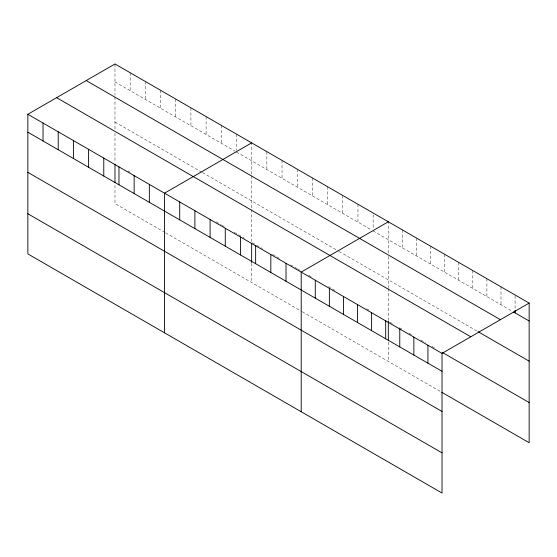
<?xml version="1.0" encoding="UTF-8"?>
<svg xmlns="http://www.w3.org/2000/svg" width="557" height="557" viewBox="0 0 557 557"><rect width="100%" height="100%" fill="white"/><g stroke="black" fill="none" stroke-linecap="round" stroke-linejoin="round"><path stroke-width="0.42" stroke-dasharray="2.79 2.09" d="M251.66 174.188L251.66 142.877M388.333 253.094L388.333 221.783M114.979 81.886L235.026 151.191M236.467 152.026L370.976 229.686M373.148 230.939L512.106 311.161M114.979 122.053L201.759 172.155M202.483 172.573L338.433 251.068M339.157 251.486L477.272 331.22M127.999 170.957L130.164 172.21M216.22 221.895L221.282 224.819M222.006 225.23L224.179 226.483M234.302 232.332L244.426 238.173M252.377 242.768L262.507 248.617M272.631 254.458L280.582 259.054M290.705 264.895L297.215 268.655M297.939 269.073L300.105 270.326M308.787 275.332L311.676 277.003M328.31 286.604L334.82 290.364M366.638 308.738L369.528 310.402M389.816 322.113L392.782 323.826M399.453 327.676L402.412 329.389M409.082 333.239L412.048 334.952M420.946 340.09L425.388 342.652M432.058 346.503L435.024 348.216M164.879 232.422L114.979 203.611L114.979 183.525M165.603 232.84L301.553 311.328M302.277 311.746L440.956 391.808M515.065 295.809L515.065 309.462M500.987 286.827L500.987 304.749M486.902 278.695L486.902 296.616M472.823 270.563L472.823 288.484M458.738 262.438L458.738 280.352M444.66 254.305L444.66 272.227M430.575 246.173L430.575 264.095M416.497 238.041L416.497 255.962M402.412 229.916L402.412 247.837M388.333 256.443L388.333 287.635M388.333 288.498L388.333 321.264M388.333 342.179L388.333 361.43M373.148 214.724L373.148 229.233M357.963 204.252L357.963 222.166M342.771 195.479L342.771 213.401M327.586 186.713L327.586 204.635M312.4 177.948L312.4 195.869M297.215 169.175L297.215 187.096M282.03 160.409L282.03 178.331M266.845 151.643L266.845 169.565M251.66 175.859L251.66 208.722M251.66 209.585L251.66 242.351M251.66 263.273L251.66 282.517M236.467 134.105L236.467 150.32M221.282 125.339L221.282 143.26M206.097 116.573L206.097 134.495M190.912 107.807L190.912 125.729M175.727 99.035L175.727 116.956M160.541 90.269L160.541 108.19M145.356 81.503L145.356 99.425M130.164 72.73L130.164 90.652M114.979 63.964L114.979 95.275M114.979 96.953L114.979 129.816M114.979 133.262L114.979 162.581"/><path stroke-width="0.84" d="M27.85 114.269L442.021 353.389L442.021 493.036L27.85 253.915L27.85 114.269L114.979 63.964L529.15 303.085L529.15 442.731L441.694 392.239M251.66 142.877L164.524 193.182L164.524 332.821M388.333 221.783L301.205 272.088L301.205 411.734M442.021 353.389L529.15 303.085M513.589 312.017L529.15 321.006M86.231 80.57L500.395 319.683M478.01 331.652L529.15 361.173M56.605 97.67L470.769 336.79M442.439 352.497L529.15 402.558M27.85 132.19L442.021 371.31M27.85 172.364L442.021 411.477M27.85 213.749L442.021 452.862M515.065 310.319L515.065 312.874M427.936 345.256L427.936 363.178M413.858 337.131L413.858 355.053M399.773 328.999L399.773 346.92M388.333 321.264L388.333 340.508M385.695 320.867L385.695 338.788M371.61 312.742L371.61 330.663M357.531 304.609L357.531 322.531M343.446 296.477L343.446 314.399M329.368 288.352L329.368 306.266M315.283 280.22L315.283 298.141M286.013 263.322L286.013 281.243M270.827 254.556L270.827 272.477M255.642 245.783L255.642 263.705M251.66 243.186L251.66 262.438M240.457 237.017L240.457 254.939M225.272 228.252L225.272 246.173M210.086 219.486L210.086 237.4M194.901 210.713L194.901 228.635M179.709 201.947L179.709 219.869M149.339 184.409L149.339 202.33M134.153 175.643L134.153 193.564M118.968 166.877L118.968 184.799M114.979 164.28L114.979 182.689M103.783 158.111L103.783 176.033M88.598 149.339L88.598 167.26M73.406 140.573L73.406 158.494M58.22 131.807L58.22 149.729M43.035 123.041L43.035 140.963"/></g></svg>
